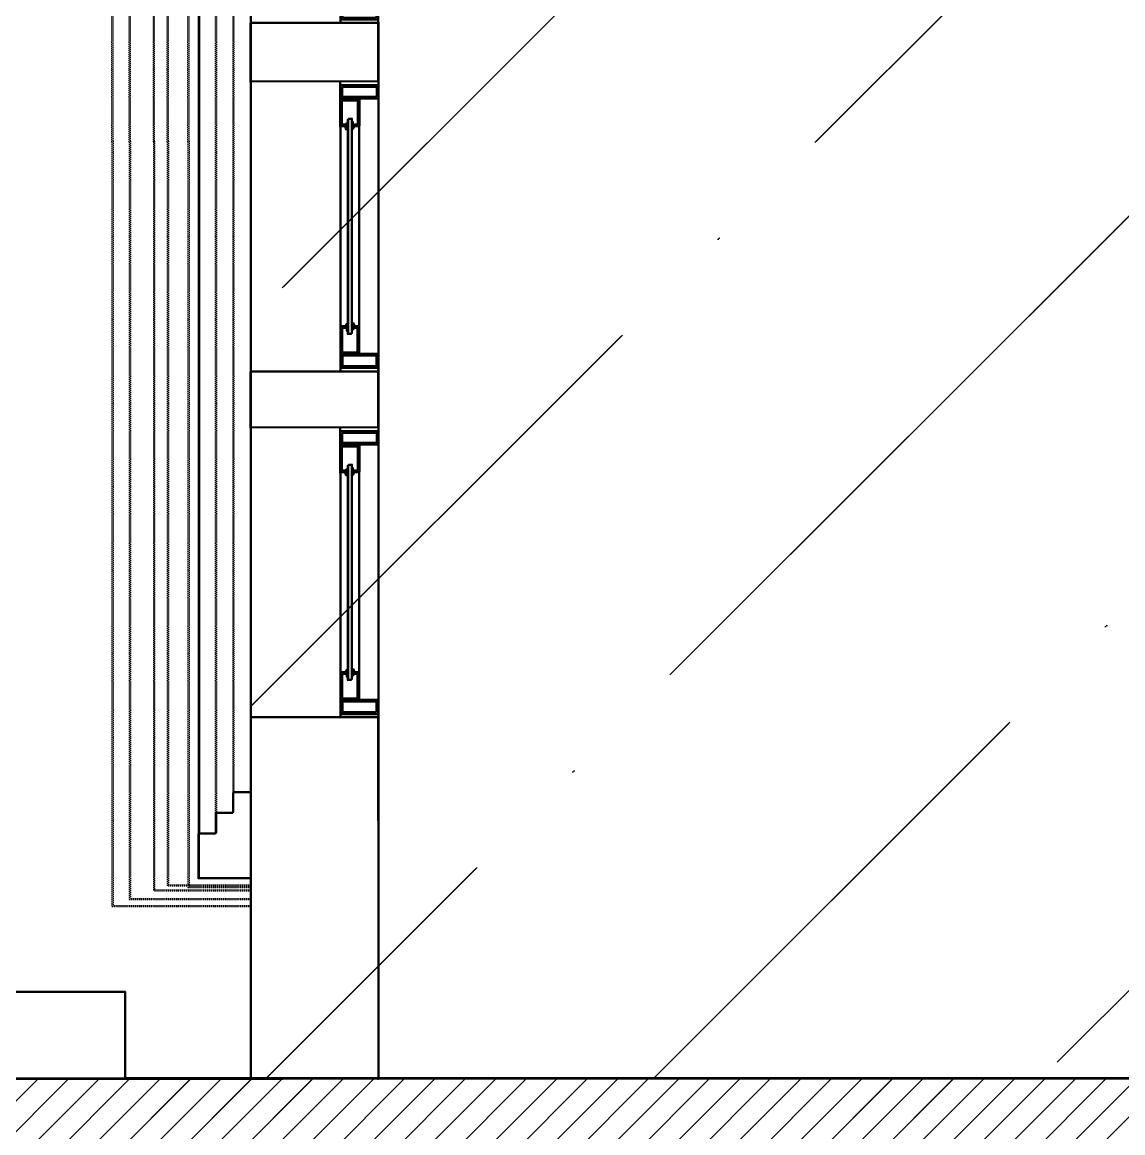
# Model space of a CAD drawing. Header units: inches. Extents: x 4821 to 127877, y 58012 to 433683.
# Drawn here: x 38657 to 41846, y 155801 to 159021 of the extents above; entities that cross this region are included whole.
import ezdxf

# ---------------------------------------------------------------- set-up
doc = ezdxf.new("R2010")
doc.units = ezdxf.units.IN
doc.header["$MEASUREMENT"] = 0
doc.linetypes.add('104-TYPICAL FLOOR$0$HIDDEN', pattern=[0.375, 0.25, -0.125])
for name, color, linetype in [('A-ELV', 11, 'Continuous'), ('A-LIN-10', 8, 'Continuous'), ('A-WAL-CMU', 7, 'Continuous'), ('A-WALL', 53, 'Continuous'), ('A-WIN', 141, 'Continuous'), ('COL FISRT$0$COL GROUND$0$Cloums$0$A-COL-HAT', 8, 'Continuous'), ('COL FISRT$0$COL GROUND$0$Cloums$0$A-COL-RFC', 210, 'Continuous')]:
    doc.layers.add(name, color=color, linetype=linetype)

# ---------------------------------------------------------------- blocks, each defined once
blk = doc.blocks.new('COL FISRT')
at = {"layer": 'COL FISRT$0$COL GROUND$0$Cloums$0$A-COL-HAT'}
h = blk.add_hatch(dxfattribs=at)
h.set_pattern_fill('ANSI31', color=256, scale=500)
h.set_pattern_definition([(45, (1133291.507, -1550303.88), (-44.19417, 44.19417), [])])
h.paths.add_polyline_path([(1146277.9, -1522172), (1146277.9, -1520122), (1142477.9, -1520122), (1142477.9, -1522172), (1142177.9, -1522172), (1142177.9, -1522165.9), (1142180, -1517122), (1149727.9, -1517122), (1149727.9, -1520072), (1149427.9, -1520072), (1149427.9, -1517422), (1142480.1, -1517422), (1142477.9, -1519822), (1146577.9, -1519822), (1146577.9, -1522172)])
at = {"layer": 'COL FISRT$0$COL GROUND$0$Cloums$0$A-COL-RFC', "linetype": 'Continuous', "elevation": 0}
blk.add_lwpolyline([(1142177.9, -1522172), (1142177.9, -1517122.1), (1142471.9, -1517122), (1149727.9, -1517122), (1149727.9, -1520072), (1149427.9, -1520072), (1149427.9, -1517422), (1142477.9, -1517422), (1142477.9, -1519822), (1146577.9, -1519822), (1146577.9, -1522172), (1146277.9, -1522172), (1146277.9, -1520122), (1142477.9, -1520122), (1142477.9, -1522172), (1142177.9, -1522172)], dxfattribs=at)
blk = doc.blocks.new('nn win')
for points in [[(1073782.3, -1333384.7, 0.506094), (1073772.7, -1333379.1), (1073772.7, -1333381.8), (1073761.4, -1333381.8), (1073761.4, -1333384.7)], [(1074343.1, -1333384.7, -0.506094), (1074352.7, -1333379.1), (1074352.7, -1333381.8), (1074364, -1333381.8), (1074364, -1333384.7)], [(1073782.3, -1333396.7, -0.506094), (1073772.7, -1333402.3), (1073772.7, -1333399.7), (1073761.4, -1333399.7), (1073761.4, -1333396.7)], [(1074343.1, -1333396.7, 0.506094), (1074352.7, -1333402.3), (1074352.7, -1333399.7), (1074364, -1333399.7), (1074364, -1333396.7)]]:
    blk.add_hatch(color=2).paths.add_polyline_path(points)
at = {"color": 2}
for p, q in [((1073652.7, -1333363.2, -517.5), (1073642.7, -1333363.2, -517.5)), ((1074472.7, -1333363.2, -517.5), (1074482.7, -1333363.2, -517.5)), ((1073642.7, -1333473.2, -517.5), (1073652.7, -1333473.2, -517.5)), ((1074482.7, -1333473.2, -517.5), (1074472.7, -1333473.2, -517.5))]:
    blk.add_line(p, q, dxfattribs=at)
for p, q in [((1074352.7, -1333363.2, 517.5), (1073772.7, -1333363.2, -517.5)), ((1073772.7, -1333418.2, -517.5), (1074352.7, -1333418.2, 517.5)), ((1074432.7, -1333473.2, 703), (1073692.7, -1333473.2, -517.5))]:
    blk.add_line(p, q)
at = {"color": 2, "elevation": 1035}
for points in [[(1073652.7, -1333473.2), (1073692.7, -1333473.2), (1073692.7, -1333363.2), (1073692.7, -1333363.2), (1073692.7, -1333363.2), (1073652.7, -1333363.2)], [(1074472.7, -1333473.2), (1074432.7, -1333473.2), (1074432.7, -1333363.2), (1074432.7, -1333363.2), (1074432.7, -1333363.2), (1074472.7, -1333363.2)]]:
    blk.add_lwpolyline(points, close=True, dxfattribs=at)
at = {"color": 9, "elevation": 1035}
for points in [[(1073657.7, -1333468.2), (1073687.7, -1333468.2), (1073687.7, -1333368.2), (1073657.7, -1333368.2)], [(1074467.7, -1333468.2), (1074437.7, -1333468.2), (1074437.7, -1333368.2), (1074467.7, -1333368.2)]]:
    blk.add_lwpolyline(points, close=True, dxfattribs=at)
at = {"color": 2}
for points, elevation in [([(1073772.7, -1333384.7), (1073772.7, -1333363.2), (1073692.7, -1333363.2), (1073692.7, -1333418.2), (1073772.7, -1333418.2), (1073772.7, -1333396.7)], -517.5), ([(1074352.7, -1333384.7), (1074352.7, -1333363.2), (1074432.7, -1333363.2), (1074432.7, -1333418.2), (1074352.7, -1333418.2), (1074352.7, -1333396.7)], 517.5)]:
    blk.add_lwpolyline(points, dxfattribs=dict(at, elevation=elevation))
at = {"color": 9}
for points, elevation in [([(1073768.2, -1333384.7), (1073768.2, -1333367.7), (1073697.2, -1333367.7), (1073697.2, -1333413.7), (1073768.2, -1333413.7), (1073768.2, -1333396.7)], -517.5), ([(1074357.2, -1333384.7), (1074357.2, -1333367.7), (1074428.2, -1333367.7), (1074428.2, -1333413.7), (1074357.2, -1333413.7), (1074357.2, -1333396.7)], 517.5)]:
    blk.add_lwpolyline(points, dxfattribs=dict(at, elevation=elevation))
at = {"elevation": 1035}
blk.add_lwpolyline([(1073751.4, -1333396.7), (1074374, -1333396.7), (1074374, -1333384.7), (1073751.4, -1333384.7)], close=True, dxfattribs=at)
at = {"color": 2, "elevation": 1035}
for points in [[(1073782.3, -1333384.7, 0.506094), (1073772.7, -1333379.1), (1073772.7, -1333381.8), (1073761.4, -1333381.8), (1073761.4, -1333384.7)], [(1074343.1, -1333384.7, -0.506094), (1074352.7, -1333379.1), (1074352.7, -1333381.8), (1074364, -1333381.8), (1074364, -1333384.7)], [(1073782.3, -1333396.7, -0.506094), (1073772.7, -1333402.3), (1073772.7, -1333399.7), (1073761.4, -1333399.7), (1073761.4, -1333396.7)], [(1074343.1, -1333396.7, 0.506094), (1074352.7, -1333402.3), (1074352.7, -1333399.7), (1074364, -1333399.7), (1074364, -1333396.7)]]:
    blk.add_lwpolyline(points, format="xyb", close=True, dxfattribs=at)
blk = doc.blocks.new('kr')
at = {"layer": 'A-ELV'}
blk.add_line((1023877.5, -1333095), (1020301.6, -1333095, 0), dxfattribs=at)
at = {"layer": 'A-ELV', "elevation": 0}
blk.add_lwpolyline([(1020171.6, -1333095), (1020301.6, -1333095), (1020301.6, -1333145), (1020361.6, -1333145), (1020361.6, -1333195), (1020421.6, -1333195), (1020421.6, -1333245), (1020171.6, -1333245), (1020171.6, -1333095)], dxfattribs=at)
at = {"layer": 'A-LIN-10', "linetype": '104-TYPICAL FLOOR$0$HIDDEN', "ltscale": 0.4}
for p, q in [((1020091.2, -1332845, 0), (1020091.2, -1333245, 0)), ((1022307.5, -1332845), (1020091.2, -1332845, 0)), ((1022307.5, -1332845), (1024087.8, -1332845)), ((1020111.2, -1332895, 0), (1020111.2, -1333245, 0)), ((1022307.5, -1332895), (1020111.2, -1332895, 0)), ((1022307.5, -1332895), (1024067.8, -1332895)), ((1022307.5, -1332965), (1020136.2, -1332965, 0)), ((1020136.2, -1332965, 0), (1020136.2, -1333245, 0)), ((1022307.5, -1332965), (1024042.8, -1332965)), ((1020136.2, -1333005, 0), (1020136.2, -1333245, 0)), ((1022307.5, -1333005), (1020151.2, -1333005, 0)), ((1020151.2, -1333005, 0), (1020151.2, -1333245, 0)), ((1022307.5, -1333005), (1024027.8, -1333005)), ((1020146.6, -1333065, 0), (1020146.6, -1333245, 0)), ((1022307.5, -1333065), (1020146.6, -1333065, 0)), ((1022307.5, -1333065), (1024032.5, -1333065)), ((1020361.6, -1333145, 0), (1023817.5, -1333145)), ((1023757.5, -1333195), (1020421.6, -1333195, 0))]:
    blk.add_line(p, q, dxfattribs=at)
blk = doc.blocks.new('FIRST SLAB EDGE')
at = {"layer": 'A-WAL-CMU'}
for p, q in [((1147867.7, -1718548.7, 0), (1147867.7, -1718378.4, 0)), ((1147867.7, -1718378.4), (1147867.7, -1721441.2)), ((1147867.7, -1719551.7, 0), (1147867.7, -1719388.7, 0)), ((1147867.7, -1720689.2, 0), (1147867.7, -1720391.8, 0)), ((1147133.6, -1721188.6, 0), (1146633.6, -1721188.6, 0)), ((1147133.6, -1721188.6), (1147133.6, -1721438.6)), ((1147497.7, -1721438.6, 0), (1147133.6, -1721438.6, 0))]:
    blk.add_line(p, q, dxfattribs=at)
at = {"layer": 'A-WAL-CMU', "elevation": 0}
for points in [[(1147867.7, -1718548.7), (1147497.7, -1718548.8), (1147497.7, -1718378.5), (1147867.7, -1718378.4)], [(1147867.7, -1719551.7), (1147497.7, -1719551.8), (1147497.7, -1719388.8), (1147867.7, -1719388.7)], [(1147867.7, -1720391.8), (1147497.7, -1720391.8), (1147497.7, -1721438.6)]]:
    blk.add_lwpolyline(points, dxfattribs=at)
at = {"layer": 'A-WAL-CMU', "rotation": 90}
blk.add_blockref('kr', (-185747.3, -2741029.9, 848.3), dxfattribs=at)
at = {"layer": 'A-WIN', "rotation": 90}
for p in [(-185605.5, -2792021.1, 0), (-185605.5, -2793031.4, 0), (-185605.5, -2794034.5, 0)]:
    blk.add_blockref('nn win', p, dxfattribs=at)

msp = doc.modelspace()

# ---------------------------------------------------------------- hatches: boundary and pattern name
at = {"layer": 'A-WALL'}
h = msp.add_hatch(dxfattribs=at)
h.set_pattern_fill('ANSI36', color=5, scale=250)
h.set_pattern_definition([(45, (-1012683.5, -137256.6), (420.9495, 1543.4815), [1984.375, -396.875, 0, -396.875])])
h.paths.add_polyline_path([(47541.6, 165952.5), (39319.2, 165952.5), (39319, 155957.6), (44841.4, 155957.6), (44841.6, 152081.8), (47541.6, 152081.8)])
h = msp.add_hatch(dxfattribs=at)
h.set_pattern_fill('ANSI36', color=5, scale=250)
h.set_pattern_definition([(45, (-1012680.1, -137253.6), (420.9495, 1543.4815), [1984.375, -396.875, 0, -396.875])])
h.paths.add_polyline_path([(47545, 165955.5), (39322.6, 165955.5), (39322.4, 155960.6), (44844.8, 155960.6), (44845, 152084.8), (47545, 152084.8)])

# ---------------------------------------------------------------- linework, layer by layer
at = {"layer": 'A-WAL-CMU', "elevation": 0}
for points in [[(39412.7, 155955.3), (34586.5, 155955.3), (34587, 147159.9)], [(39416.1, 155958.3), (34589.9, 155958.3), (34590.4, 147162.9)]]:
    msp.add_lwpolyline(points, dxfattribs=at)
at = {"layer": 'A-WALL', "color": 1, "elevation": 0}
for points in [[(47541, 152081.8), (44841, 152081.8), (44840.8, 155957.6), (39318.4, 155957.6), (39318.6, 165952.5), (47540.9, 165952.5), (47541, 152081.8)], [(47544.4, 152084.8), (44844.4, 152084.8), (44844.2, 155960.6), (39321.8, 155960.6), (39322, 165955.5), (47544.3, 165955.5), (47544.4, 152084.8)]]:
    msp.add_lwpolyline(points, dxfattribs=at)

# ---------------------------------------------------------------- block references
at = {"layer": 'A-WAL-CMU'}
for name, p in [('FIRST SLAB EDGE', (-1108180.4, 1877396.1)), ('FIRST SLAB EDGE', (-1108177, 1877399)), ('COL FISRT', (-1107585.9, 1673079.6, 0)), ('COL FISRT', (-1107582.5, 1673082.6, 0))]:
    msp.add_blockref(name, p, dxfattribs=at)

doc.saveas('drawing.dxf')
